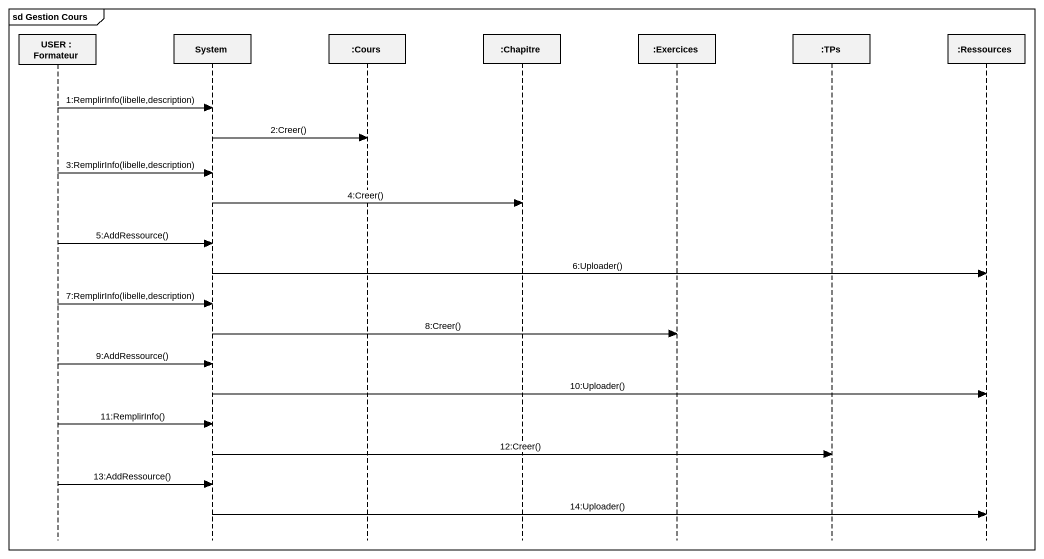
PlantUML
@startuml
mainframe sd Gestion Cours
hide footbox
participant "USER : Formateur" as USER
participant System
participant ":Cours" as Cours
participant ":Chapitre" as Chapitre
participant ":Exercices" as Exercices
participant ":TPs" as TPs
participant ":Ressources" as Ressources

USER -> System : 1:RemplirInfo(libelle,description)
System -> Cours : 2:Creer()
USER -> System : 3:RemplirInfo(libelle,description)
System -> Chapitre : 4:Creer()
USER -> System : 5:AddRessource()
System -> Ressources : 6:Uploader()
USER -> System : 7:RemplirInfo(libelle,description)
System -> Exercices : 8:Creer()
USER -> System : 9:AddRessource()
System -> Ressources : 10:Uploader()
USER -> System : 11:RemplirInfo()
System -> TPs : 12:Creer()
USER -> System : 13:AddRessource()
System -> Ressources : 14:Uploader()
@enduml
